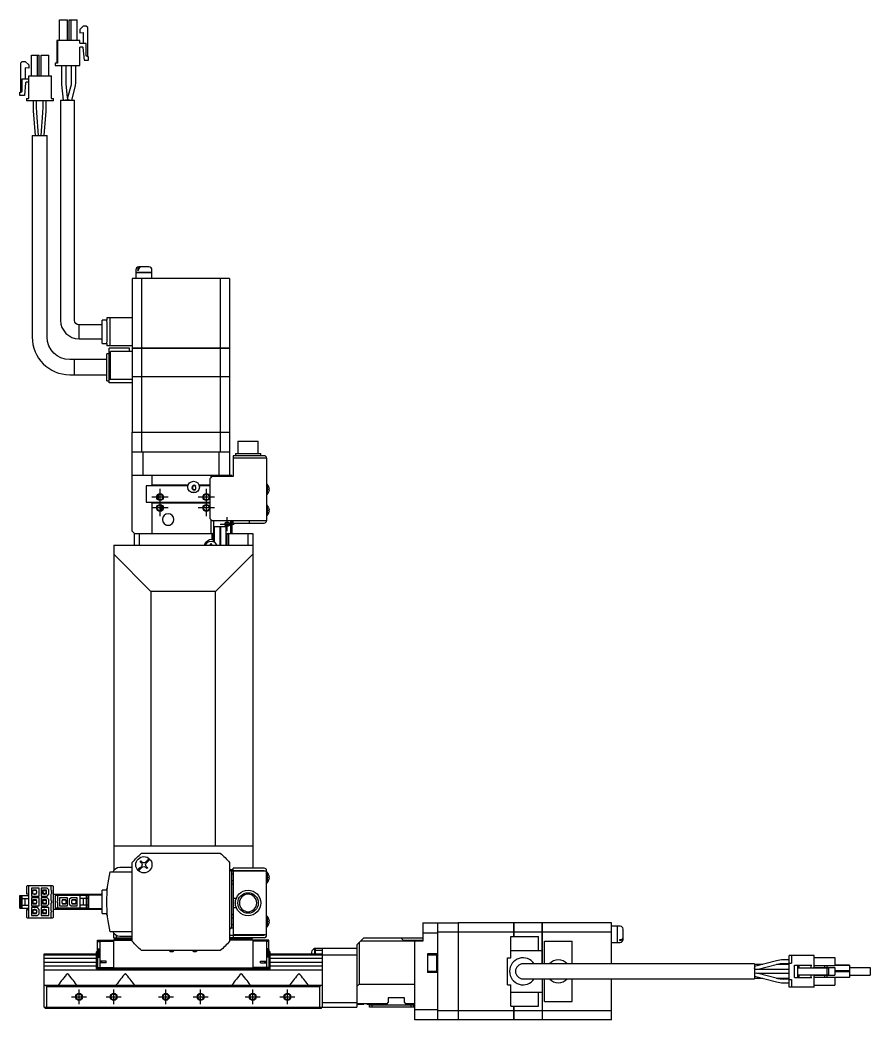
# Model space of a CAD drawing. Extents: x 0 to 1495, y -8 to 1173.
# Drawn here: x 1128.3 to 1495.4, y 377.3 to 808.9 of the extents above; entities that cross this region are included whole.
import ezdxf

# ---------------------------------------------------------------- set-up
doc = ezdxf.new("R2010")
doc.units = 0
doc.header["$LTSCALE"] = 0.5
doc.linetypes.add('CENTER', pattern=[50.8, 31.75, -6.35, 6.35, -6.35])
for name, color, linetype in [('MSM_CENTER', 1, 'CENTER'), ('MSM_CONTINUOUS', 7, 'CONTINUOUS'), ('MSM_NARROW', 5, 'CONTINUOUS')]:
    doc.layers.add(name, color=color, linetype=linetype)

msp = doc.modelspace()

# ---------------------------------------------------------------- linework, layer by layer
at = {"layer": 'MSM_CENTER'}
for p, q in [((1188.76, 594.76), (1188.76, 606.46)), ((1208.76, 594.76), (1208.76, 606.46)), ((1192.26, 602.96), (1185.26, 602.96)), ((1212.26, 602.96), (1205.26, 602.96)), ((1192.26, 598.26), (1185.26, 598.26)), ((1212.26, 598.26), (1205.26, 598.26)), ((1217.76, 588.26), (1217.76, 594.26)), ((1214.76, 591.26), (1220.76, 591.26)), ((1153.76, 384.03), (1153.76, 390.48)), ((1168.76, 384.03), (1168.76, 390.48)), ((1191.26, 384.03), (1191.26, 390.48)), ((1206.26, 384.03), (1206.26, 390.48)), ((1228.76, 384.03), (1228.76, 390.48)), ((1243.76, 384.03), (1243.76, 390.48)), ((1150.53, 387.26), (1156.99, 387.26)), ((1165.53, 387.26), (1171.99, 387.26)), ((1188.03, 387.26), (1194.49, 387.26)), ((1203.03, 387.26), (1209.49, 387.26)), ((1225.53, 387.26), (1231.99, 387.26)), ((1240.53, 387.26), (1246.99, 387.26))]:
    msp.add_line(p, q, dxfattribs=at)
at = {"layer": 'MSM_CONTINUOUS'}
for p, q in [((1145.36, 799.96), (1145.36, 808.86)), ((1145.36, 799.96), (1145.36, 808.86)), ((1145.36, 808.86), (1148.76, 808.86)), ((1148.76, 799.96), (1148.76, 808.86)), ((1149.56, 799.96), (1149.56, 808.86)), ((1149.56, 808.86), (1152.96, 808.86)), ((1149.56, 799.96), (1149.56, 808.86)), ((1150.31, 799.96), (1150.31, 808.86)), ((1152.96, 799.96), (1152.96, 808.86)), ((1155.56, 806.26), (1154.06, 804.76)), ((1155.56, 806.26), (1154.06, 804.76)), ((1154.06, 804.76), (1154.06, 803.26)), ((1154.06, 804.76), (1154.06, 803.26)), ((1154.06, 803.26), (1155.56, 803.39)), ((1156.86, 806.26), (1155.56, 806.26)), ((1155.56, 803.39), (1155.56, 798.71)), ((1155.56, 803.39), (1155.56, 798.71)), ((1157.56, 805.56), (1156.86, 806.26)), ((1157.56, 792.96), (1157.56, 805.56)), ((1144.46, 799.96), (1144.21, 799.96)), ((1144.21, 799.96), (1144.21, 790.26)), ((1144.46, 799.96), (1144.46, 790.26)), ((1154.06, 799.96), (1144.46, 799.96)), ((1144.46, 799.96), (1144.46, 790.26)), ((1154.06, 799.01), (1154.06, 799.96)), ((1156.86, 798.71), (1154.36, 798.71)), ((1156.86, 793.46), (1156.86, 798.71)), ((1154.06, 789.26), (1154.06, 796.91)), ((1154.36, 797.21), (1155.26, 797.21)), ((1155.46, 797.02), (1155.94, 791.46)), ((1155.46, 797.02), (1155.56, 795.87)), ((1155.46, 797.02), (1155.94, 791.46)), ((1155.46, 797.02), (1155.56, 795.87)), ((1155.56, 795.87), (1155.56, 795.87)), ((1128.56, 790.31), (1129.26, 791.01)), ((1128.56, 777.71), (1128.56, 790.31)), ((1129.26, 791.01), (1130.56, 791.01)), ((1130.56, 791.01), (1132.06, 789.51)), ((1133.16, 784.71), (1133.16, 793.61)), ((1133.16, 793.61), (1136.56, 793.61)), ((1135.81, 784.71), (1135.81, 793.61)), ((1136.56, 784.71), (1136.56, 793.61)), ((1137.36, 784.71), (1137.36, 793.61)), ((1137.36, 793.61), (1140.76, 793.61)), ((1140.76, 784.71), (1140.76, 793.61)), ((1143.46, 790.26), (1143.46, 789.26)), ((1144.46, 790.26), (1143.46, 790.26)), ((1143.46, 790.26), (1143.46, 789.26)), ((1155.94, 791.46), (1157.86, 791.46)), ((1157.56, 792.96), (1156.86, 793.46)), ((1157.86, 792.96), (1157.56, 792.96)), ((1157.86, 791.46), (1157.86, 792.96)), ((1130.56, 788.14), (1130.56, 783.46)), ((1132.06, 788.01), (1130.56, 788.14)), ((1132.06, 789.51), (1132.06, 788.01)), ((1143.46, 789.26), (1154.06, 789.26)), ((1146.23, 789.26), (1146.23, 781.35)), ((1148.23, 781.35), (1148.23, 789.26)), ((1150.43, 789.26), (1150.43, 781.9)), ((1152.43, 781.9), (1152.43, 789.26)), ((1129.26, 778.21), (1129.26, 783.46)), ((1129.26, 783.46), (1131.76, 783.46)), ((1130.66, 781.77), (1130.17, 776.21)), ((1131.76, 781.96), (1130.86, 781.96)), ((1132.06, 784.71), (1141.91, 784.71)), ((1132.06, 775.01), (1132.06, 784.71)), ((1141.66, 784.71), (1141.66, 775.01)), ((1141.91, 775.01), (1141.91, 784.71)), ((1146.23, 781.35), (1146.25, 781.06)), ((1148.24, 781.26), (1148.23, 781.35)), ((1148.82, 775.2), (1148.24, 781.26)), ((1150.43, 781.9), (1150.3, 780.89)), ((1152.24, 780.38), (1152.43, 781.9)), ((1128.26, 776.21), (1128.26, 777.71)), ((1128.26, 777.71), (1128.56, 777.71)), ((1128.56, 777.71), (1129.26, 778.21)), ((1146.25, 781.06), (1146.9, 774.26)), ((1150.3, 780.89), (1148.82, 775.2)), ((1150.64, 774.26), (1152.24, 780.38)), ((1130.17, 776.21), (1128.26, 776.21)), ((1131.06, 775.01), (1131.06, 774.01)), ((1131.06, 775.01), (1132.06, 775.01)), ((1142.66, 774.01), (1131.06, 774.01)), ((1133.93, 774.01), (1133.93, 770.38)), ((1135.43, 771.37), (1135.43, 774.01)), ((1138.13, 774.01), (1138.13, 771.38)), ((1139.63, 770.4), (1139.63, 774.01)), ((1141.66, 775.01), (1142.66, 775.01)), ((1142.66, 774.01), (1142.66, 775.01)), ((1145.76, 774.26), (1151.76, 774.26)), ((1145.76, 774.26), (1145.76, 679.26)), ((1148.9, 774.35), (1147.91, 774.26)), ((1148.82, 775.2), (1148.76, 774.48)), ((1148.9, 774.44), (1148.76, 774.48)), ((1149.61, 774.26), (1148.76, 774.48)), ((1148.76, 774.48), (1148.9, 774.44)), ((1148.9, 774.44), (1149.61, 774.26)), ((1148.9, 774.35), (1148.9, 774.44)), ((1151.76, 679.26), (1151.76, 774.26)), ((1133.96, 769.58), (1134.76, 759.01)), ((1135.53, 768.74), (1135.43, 771.37)), ((1136.26, 759.06), (1135.53, 768.74)), ((1138.03, 768.74), (1137.26, 759.06)), ((1138.13, 771.38), (1138.03, 768.74)), ((1138.76, 759.01), (1139.6, 769.55)), ((1133.51, 759.01), (1140.01, 759.01)), ((1133.51, 759.01), (1133.51, 672.01)), ((1136.26, 759.06), (1136.23, 759.01)), ((1140.01, 672.01), (1140.01, 759.01)), ((1178.26, 700.96), (1178.26, 699.81)), ((1185.26, 699.81), (1178.26, 699.81)), ((1178.26, 699.76), (1178.26, 697.26)), ((1185.26, 699.76), (1178.26, 699.76)), ((1178.31, 699.81), (1178.31, 699.76)), ((1179.11, 700.76), (1179.11, 700.96)), ((1179.47, 700.76), (1179.11, 700.76)), ((1179.47, 700.76), (1179.47, 700.96)), ((1183.96, 702.26), (1179.56, 702.26)), ((1185.21, 699.76), (1185.21, 699.81)), ((1185.26, 699.81), (1185.26, 700.96)), ((1185.26, 697.26), (1185.26, 699.76)), ((1218.76, 697.26), (1176.76, 697.26)), ((1176.76, 697.26), (1176.76, 667.31)), ((1180.79, 697.26), (1180.79, 667.31)), ((1214.73, 697.26), (1214.73, 667.31)), ((1218.76, 697.26), (1218.76, 667.31)), ((1163.76, 669.26), (1163.76, 679.26)), ((1165.76, 679.26), (1163.76, 679.26)), ((1176.76, 680.26), (1165.76, 680.26)), ((1165.76, 680.26), (1165.76, 679.26)), ((1167.19, 668.26), (1167.19, 680.26)), ((1153.76, 671.26), (1153.76, 677.26)), ((1163.76, 677.26), (1153.76, 677.26)), ((1153.76, 671.26), (1163.76, 671.26)), ((1163.76, 669.26), (1165.76, 669.26)), ((1165.76, 669.26), (1165.76, 668.26)), ((1176.76, 668.26), (1165.76, 668.26)), ((1165.76, 653.19), (1165.76, 664.83)), ((1166.76, 664.83), (1165.76, 664.83)), ((1175.56, 667.26), (1166.76, 667.26)), ((1166.76, 652.26), (1166.76, 667.26)), ((1167.36, 653.76), (1167.36, 665.76)), ((1176.76, 665.76), (1167.36, 665.76)), ((1175.56, 665.76), (1175.56, 667.26)), ((1176.76, 667.31), (1218.76, 667.31)), ((1176.76, 667.26), (1218.76, 667.26)), ((1176.76, 667.26), (1176.76, 631.01)), ((1176.81, 667.31), (1176.81, 667.26)), ((1180.79, 667.26), (1180.79, 655.01)), ((1181.05, 667.31), (1181.05, 667.26)), ((1214.47, 667.31), (1214.47, 667.26)), ((1214.73, 667.26), (1214.73, 655.01)), ((1218.71, 667.31), (1218.71, 667.26)), ((1218.76, 667.26), (1218.76, 655.01)), ((1165.76, 662.26), (1149.76, 662.26)), ((1151.76, 655.76), (1151.76, 662.26)), ((1149.76, 655.76), (1165.76, 655.76)), ((1165.76, 653.19), (1166.76, 653.19)), ((1176.76, 653.76), (1166.76, 653.76)), ((1176.76, 652.26), (1166.76, 652.26)), ((1176.76, 655.01), (1218.76, 655.01)), ((1176.76, 654.96), (1218.76, 654.96)), ((1176.81, 655.01), (1176.81, 654.96)), ((1180.79, 654.96), (1180.79, 631.01)), ((1181.05, 655.01), (1181.05, 654.96)), ((1214.47, 655.01), (1214.47, 654.96)), ((1214.73, 654.96), (1214.73, 631.01)), ((1218.71, 655.01), (1218.71, 654.96)), ((1218.76, 654.96), (1218.76, 631.01)), ((1176.76, 631.01), (1218.76, 631.01)), ((1176.76, 630.96), (1218.76, 630.96)), ((1176.76, 588.26), (1176.76, 630.96)), ((1176.81, 631.01), (1176.81, 630.96)), ((1180.79, 630.96), (1180.79, 622.26)), ((1181.05, 631.01), (1181.05, 630.96)), ((1214.47, 631.01), (1214.47, 630.96)), ((1214.73, 630.96), (1214.73, 622.26)), ((1218.71, 631.01), (1218.71, 630.96)), ((1218.76, 630.96), (1218.76, 612.26)), ((1222.33, 627.06), (1231.18, 627.06)), ((1222.33, 627.06), (1222.33, 621.76)), ((1231.18, 621.76), (1231.18, 627.06)), ((1218.76, 622.26), (1176.76, 622.26)), ((1181.26, 622.26), (1181.26, 612.26)), ((1214.26, 612.26), (1214.26, 622.26)), ((1221.26, 621.76), (1232.26, 621.76)), ((1221.26, 621.76), (1221.26, 620.76)), ((1232.26, 620.76), (1232.26, 621.76)), ((1220.26, 620.76), (1220.26, 611.76)), ((1233.76, 620.76), (1220.26, 620.76)), ((1234.76, 619.76), (1220.26, 619.76)), ((1234.76, 619.76), (1234.76, 592.76)), ((1219.76, 612.26), (1176.76, 612.26)), ((1185.26, 612.26), (1185.26, 608.26)), ((1211.26, 611.76), (1210.26, 610.76)), ((1210.26, 610.76), (1210.26, 593.76)), ((1210.76, 611.26), (1210.76, 612.26)), ((1220.26, 611.76), (1211.26, 611.76)), ((1211.76, 612.26), (1211.76, 611.76)), ((1219.26, 611.76), (1219.26, 612.26)), ((1219.76, 612.26), (1219.76, 611.76)), ((1182.76, 607.76), (1182.76, 600.76)), ((1200.81, 607.76), (1182.76, 607.76)), ((1184.76, 607.76), (1185.26, 608.26)), ((1185.26, 608.26), (1200.97, 608.26)), ((1202.17, 605.01), (1204.35, 605.01)), ((1205.55, 608.26), (1210.26, 608.26)), ((1210.26, 607.76), (1205.71, 607.76)), ((1234.94, 608.51), (1234.76, 608.51)), ((1234.94, 608.51), (1234.94, 604.01)), ((1235.79, 607.23), (1235.79, 607.23)), ((1235.79, 606.44), (1235.95, 606.44)), ((1235.79, 606.08), (1235.79, 606.44)), ((1235.95, 606.08), (1235.79, 606.08)), ((1235.79, 605.28), (1235.79, 605.28)), ((1182.76, 600.76), (1210.26, 600.76)), ((1185.26, 600.26), (1184.76, 600.76)), ((1210.26, 600.26), (1185.26, 600.26)), ((1185.26, 600.26), (1185.26, 587.26)), ((1189.76, 603.67), (1189.76, 602.26)), ((1189.77, 602.26), (1189.76, 602.26)), ((1234.76, 604.01), (1234.94, 604.01)), ((1189.76, 598.36), (1189.98, 598.36)), ((1189.76, 598.36), (1189.76, 597.54)), ((1234.94, 599.51), (1234.76, 599.51)), ((1234.94, 599.51), (1234.94, 595.01)), ((1235.79, 598.23), (1235.79, 598.23)), ((1235.79, 597.44), (1235.95, 597.44)), ((1235.79, 597.08), (1235.79, 597.44)), ((1235.95, 597.08), (1235.79, 597.08)), ((1235.79, 596.28), (1235.79, 596.28)), ((1210.26, 593.76), (1211.26, 592.76)), ((1210.76, 587.26), (1210.76, 593.26)), ((1234.76, 592.76), (1211.26, 592.76)), ((1211.76, 592.76), (1211.76, 587.26)), ((1219.26, 587.26), (1219.26, 592.76)), ((1219.76, 592.76), (1219.76, 587.26)), ((1220.26, 591.76), (1220.26, 592.76)), ((1220.26, 591.76), (1233.76, 591.76)), ((1227.26, 592.76), (1227.26, 591.76)), ((1234.76, 595.01), (1234.94, 595.01)), ((1176.76, 588.26), (1177.76, 587.26)), ((1177.76, 582.26), (1177.76, 587.26)), ((1177.76, 587.26), (1212.16, 587.26)), ((1179.76, 587.26), (1179.76, 582.26)), ((1191.56, 590.86), (1192.96, 590.86)), ((1211.26, 584.76), (1211.26, 587.26)), ((1211.76, 586.76), (1211.26, 587.26)), ((1212.16, 590.26), (1214.66, 590.26)), ((1212.16, 590.26), (1212.16, 583.45)), ((1214.66, 582.26), (1214.66, 590.26)), ((1214.86, 587.26), (1214.66, 587.26)), ((1214.86, 590.26), (1217.36, 590.26)), ((1214.86, 590.26), (1214.86, 582.26)), ((1217.36, 582.26), (1217.36, 590.26)), ((1217.36, 587.26), (1228.76, 587.26)), ((1218.26, 587.26), (1217.76, 586.76)), ((1218.26, 587.26), (1218.26, 582.26)), ((1226.76, 582.26), (1226.76, 587.26)), ((1228.76, 587.26), (1228.76, 442.76)), ((1211.76, 584.21), (1211.26, 584.76)), ((1211.76, 583.65), (1211.76, 586.76)), ((1217.76, 582.26), (1217.76, 586.76)), ((1168.76, 582.26), (1228.76, 582.26)), ((1168.76, 582.26), (1168.76, 442.26)), ((1210.39, 582.66), (1210.39, 582.26)), ((1211.13, 582.26), (1211.13, 582.66)), ((1184.76, 562.26), (1168.76, 578.26)), ((1228.76, 578.26), (1212.76, 562.26)), ((1212.76, 562.26), (1184.76, 562.26)), ((1184.76, 562.26), (1184.76, 452.26)), ((1212.76, 452.26), (1212.76, 562.26)), ((1228.76, 452.26), (1168.76, 452.26)), ((1180.79, 449.26), (1214.73, 449.26)), ((1176.76, 411.28), (1176.76, 445.23)), ((1180.1, 445.56), (1180.45, 445.92)), ((1180.7, 444.96), (1180.1, 445.56)), ((1180.45, 445.92), (1181.05, 445.32)), ((1182.47, 445.32), (1184.05, 446.9)), ((1184.4, 446.55), (1182.82, 444.96)), ((1218.76, 445.23), (1218.76, 411.28)), ((1167.19, 441.26), (1176.76, 441.26)), ((1168.76, 442.26), (1169.1, 442.26)), ((1171.34, 443.26), (1176.76, 443.26)), ((1179.11, 441.96), (1180.04, 442.89)), ((1181.05, 443.19), (1179.47, 441.61)), ((1180.04, 442.89), (1180.7, 443.55)), ((1183.07, 442.59), (1182.47, 443.19)), ((1182.82, 443.55), (1183.42, 442.95)), ((1183.42, 442.95), (1183.07, 442.59)), ((1218.76, 442.26), (1220.26, 442.26)), ((1219.76, 441.26), (1218.76, 442.26)), ((1218.76, 441.76), (1233.76, 441.76)), ((1219.36, 441.66), (1228.01, 441.66)), ((1219.76, 416.87), (1219.76, 441.64)), ((1233.76, 441.64), (1219.76, 441.64)), ((1220.26, 441.76), (1220.26, 442.76)), ((1233.76, 442.76), (1220.26, 442.76)), ((1220.26, 441.56), (1220.26, 413.96)), ((1234.76, 441.56), (1220.26, 441.56)), ((1228.01, 441.66), (1228.02, 441.64)), ((1228.06, 441.76), (1228.17, 441.64)), ((1228.76, 441.64), (1228.76, 441.76)), ((1233.76, 441.56), (1233.76, 441.76)), ((1234.76, 413.76), (1234.76, 441.76)), ((1234.94, 441.01), (1234.76, 441.01)), ((1234.94, 441.01), (1234.94, 436.51)), ((1220.26, 440.2), (1219.76, 440.2)), ((1220.26, 437.31), (1219.76, 437.31)), ((1234.76, 436.51), (1234.94, 436.51)), ((1235.79, 439.73), (1235.79, 439.73)), ((1235.79, 438.58), (1235.79, 438.94)), ((1235.79, 438.94), (1235.95, 438.94)), ((1235.95, 438.58), (1235.79, 438.58)), ((1235.79, 437.78), (1235.79, 437.78)), ((1131.06, 434.86), (1131.06, 431.76)), ((1131.06, 431.76), (1132.06, 431.76)), ((1142.36, 435.16), (1131.36, 435.16)), ((1132.06, 421.36), (1132.06, 435.16)), ((1133.16, 434.16), (1133.16, 430.76)), ((1136.56, 434.16), (1133.16, 434.16)), ((1134.31, 433.26), (1133.81, 433.26)), ((1133.81, 431.66), (1133.81, 433.26)), ((1135.18, 433.21), (1133.81, 433.21)), ((1133.81, 431.71), (1135.18, 431.71)), ((1133.81, 431.66), (1134.31, 431.66)), ((1134.81, 433.36), (1134.31, 433.36)), ((1134.31, 433.21), (1134.31, 433.36)), ((1134.31, 431.71), (1134.31, 431.56)), ((1134.81, 433.21), (1134.81, 433.36)), ((1135.46, 433.26), (1134.81, 433.26)), ((1134.81, 431.56), (1134.81, 431.71)), ((1134.81, 431.66), (1135.46, 431.66)), ((1135.46, 432.93), (1135.18, 433.21)), ((1135.18, 431.71), (1135.56, 432.08)), ((1135.46, 432.93), (1135.46, 433.26)), ((1135.56, 432.83), (1135.46, 432.93)), ((1135.46, 431.66), (1135.46, 431.98)), ((1135.56, 432.08), (1135.56, 432.83)), ((1136.56, 430.76), (1136.56, 434.16)), ((1137.36, 434.16), (1137.36, 430.76)), ((1140.01, 434.16), (1137.36, 434.16)), ((1138.01, 431.66), (1138.01, 433.26)), ((1138.51, 433.26), (1138.01, 433.26)), ((1139.38, 433.21), (1138.01, 433.21)), ((1138.16, 432.67), (1138.01, 432.14)), ((1138.01, 431.71), (1139.38, 431.71)), ((1138.01, 431.66), (1138.51, 431.66)), ((1139.01, 433.36), (1138.51, 433.36)), ((1138.51, 433.21), (1138.51, 433.36)), ((1138.51, 431.71), (1138.51, 431.56)), ((1139.01, 433.21), (1139.01, 433.36)), ((1139.66, 433.26), (1139.01, 433.26)), ((1139.01, 431.56), (1139.01, 431.71)), ((1139.01, 431.66), (1139.66, 431.66)), ((1139.76, 432.83), (1139.38, 433.21)), ((1139.38, 431.71), (1139.76, 432.08)), ((1139.47, 431.79), (1139.6, 432.24)), ((1139.66, 432.93), (1139.66, 433.26)), ((1139.66, 431.66), (1139.66, 431.98)), ((1139.76, 432.08), (1139.76, 432.83)), ((1140.76, 433.41), (1140.01, 434.16)), ((1140.76, 431.51), (1140.76, 433.41)), ((1141.66, 433.26), (1141.66, 435.16)), ((1141.66, 432.71), (1141.66, 432.76)), ((1141.66, 432.16), (1141.66, 432.21)), ((1141.66, 428.78), (1141.66, 431.66)), ((1142.66, 421.66), (1142.66, 434.86)), ((1163.76, 423.26), (1163.76, 433.26)), ((1165.97, 433.26), (1163.76, 433.26)), ((1165.76, 433.26), (1165.76, 434.08)), ((1166.05, 434.08), (1165.76, 434.08)), ((1220.26, 435.87), (1219.76, 435.87)), ((1128.26, 425.55), (1128.26, 430.95)), ((1128.26, 430.95), (1132.06, 430.95)), ((1128.56, 425.55), (1128.56, 430.95)), ((1128.56, 429.76), (1132.06, 429.76)), ((1129.26, 425.55), (1129.26, 430.95)), ((1130.56, 426.76), (1130.56, 429.76)), ((1133.16, 430.76), (1136.56, 430.76)), ((1133.16, 429.96), (1133.16, 426.56)), ((1136.56, 429.96), (1133.16, 429.96)), ((1134.31, 429.06), (1133.81, 429.06)), ((1133.81, 427.46), (1133.81, 429.06)), ((1135.18, 429.01), (1133.81, 429.01)), ((1133.81, 427.51), (1135.18, 427.51)), ((1133.81, 427.46), (1134.31, 427.46)), ((1134.31, 431.56), (1134.81, 431.56)), ((1134.31, 429.01), (1134.31, 429.16)), ((1134.81, 429.16), (1134.31, 429.16)), ((1134.31, 427.51), (1134.31, 427.36)), ((1134.31, 427.36), (1134.81, 427.36)), ((1134.81, 429.01), (1134.81, 429.16)), ((1135.46, 429.06), (1134.81, 429.06)), ((1134.81, 427.36), (1134.81, 427.51)), ((1134.81, 427.46), (1135.46, 427.46)), ((1135.56, 428.63), (1135.18, 429.01)), ((1135.18, 427.51), (1135.46, 427.78)), ((1135.46, 428.73), (1135.46, 429.06)), ((1135.46, 427.78), (1135.56, 427.88)), ((1135.46, 427.46), (1135.46, 427.78)), ((1135.56, 427.88), (1135.56, 428.63)), ((1136.56, 426.56), (1136.56, 429.96)), ((1137.36, 430.76), (1140.01, 430.76)), ((1137.36, 429.96), (1137.36, 426.56)), ((1140.01, 429.96), (1137.36, 429.96)), ((1138.51, 429.06), (1138.01, 429.06)), ((1138.01, 427.46), (1138.01, 429.06)), ((1139.38, 429.01), (1138.01, 429.01)), ((1138.01, 429), (1138.09, 429.01)), ((1138.01, 427.51), (1139.38, 427.51)), ((1138.01, 427.51), (1138.09, 427.51)), ((1138.01, 427.46), (1138.51, 427.46)), ((1138.51, 431.56), (1139.01, 431.56)), ((1139.01, 429.16), (1138.51, 429.16)), ((1138.51, 429.01), (1138.51, 429.16)), ((1138.51, 427.51), (1138.51, 427.36)), ((1138.51, 427.36), (1139.01, 427.36)), ((1139.01, 429.01), (1139.01, 429.16)), ((1139.66, 429.06), (1139.01, 429.06)), ((1139.01, 427.36), (1139.01, 427.51)), ((1139.01, 427.46), (1139.66, 427.46)), ((1139.76, 428.63), (1139.38, 429.01)), ((1139.38, 427.51), (1139.76, 427.88)), ((1139.66, 428.73), (1139.66, 429.06)), ((1139.66, 427.46), (1139.66, 427.78)), ((1139.76, 427.88), (1139.76, 428.63)), ((1140.01, 430.76), (1140.76, 431.51)), ((1140.76, 429.21), (1140.01, 429.96)), ((1140.01, 426.56), (1140.76, 427.31)), ((1140.76, 427.31), (1140.76, 429.21)), ((1141.66, 428.23), (1141.66, 428.28)), ((1141.66, 424.31), (1141.66, 427.73)), ((1142.66, 431.51), (1163.76, 431.51)), ((1157.86, 430.95), (1143.46, 430.95)), ((1143.46, 430.95), (1143.46, 425.55)), ((1144.46, 430.95), (1144.46, 428.5)), ((1144.46, 428), (1144.46, 425.55)), ((1145.36, 429.96), (1145.36, 426.56)), ((1148.76, 429.96), (1145.36, 429.96)), ((1146.73, 429.01), (1146.36, 428.63)), ((1146.36, 428.63), (1146.36, 427.88)), ((1146.36, 427.88), (1146.73, 427.51)), ((1147.11, 429.06), (1146.46, 429.06)), ((1146.46, 429.06), (1146.46, 428.73)), ((1146.46, 427.78), (1146.46, 427.46)), ((1146.46, 427.46), (1147.11, 427.46)), ((1148.11, 429.01), (1146.73, 429.01)), ((1146.73, 427.51), (1148.11, 427.51)), ((1147.61, 429.16), (1147.11, 429.16)), ((1147.11, 429.16), (1147.11, 429.01)), ((1147.11, 427.51), (1147.11, 427.36)), ((1147.11, 427.36), (1147.61, 427.36)), ((1147.61, 429.16), (1147.61, 429.01)), ((1148.11, 429.06), (1147.61, 429.06)), ((1147.61, 427.36), (1147.61, 427.51)), ((1147.61, 427.46), (1148.11, 427.46)), ((1148.11, 429.06), (1148.11, 427.46)), ((1148.76, 431.26), (1163.76, 431.26)), ((1148.76, 426.56), (1148.76, 429.96)), ((1150.31, 429.96), (1149.56, 429.21)), ((1149.56, 429.21), (1149.56, 427.31)), ((1149.56, 427.31), (1150.31, 426.56)), ((1152.96, 429.96), (1150.31, 429.96)), ((1150.93, 429.01), (1150.56, 428.63)), ((1150.56, 428.63), (1150.56, 427.88)), ((1150.56, 427.88), (1150.93, 427.51)), ((1151.31, 429.06), (1150.66, 429.06)), ((1150.66, 429.06), (1150.66, 428.73)), ((1150.66, 427.78), (1150.66, 427.46)), ((1150.66, 427.46), (1151.31, 427.46)), ((1152.31, 429.01), (1150.93, 429.01)), ((1150.93, 427.51), (1152.31, 427.51)), ((1151.81, 429.16), (1151.31, 429.16)), ((1151.31, 429.16), (1151.31, 429.01)), ((1151.31, 427.51), (1151.31, 427.36)), ((1151.31, 427.36), (1151.81, 427.36)), ((1151.76, 431.26), (1151.76, 431.51)), ((1151.81, 429.16), (1151.81, 429.01)), ((1152.31, 429.06), (1151.81, 429.06)), ((1151.81, 427.36), (1151.81, 427.51)), ((1151.81, 427.46), (1152.31, 427.46)), ((1152.31, 429.06), (1152.31, 427.46)), ((1152.96, 426.56), (1152.96, 429.96)), ((1153.76, 430.95), (1153.76, 431.26)), ((1154.06, 430.95), (1154.06, 425.55)), ((1157.56, 429.76), (1154.06, 429.76)), ((1155.56, 429.76), (1155.56, 426.76)), ((1156.86, 430.95), (1156.86, 425.55)), ((1157.56, 430.95), (1157.56, 425.55)), ((1157.86, 430.95), (1157.86, 425.55)), ((1221.63, 429.76), (1220.26, 429.76)), ((1221.28, 428.27), (1220.98, 427.75)), ((1220.98, 427.75), (1221.28, 427.24)), ((1128.26, 425.55), (1132.06, 425.55)), ((1128.56, 426.76), (1132.06, 426.76)), ((1131.06, 424.76), (1131.06, 421.66)), ((1132.06, 424.76), (1131.06, 424.76)), ((1133.16, 426.56), (1136.56, 426.56)), ((1133.16, 425.76), (1133.16, 422.36)), ((1135.81, 425.76), (1133.16, 425.76)), ((1134.31, 424.86), (1133.81, 424.86)), ((1133.81, 423.26), (1133.81, 424.86)), ((1135.18, 424.81), (1133.81, 424.81)), ((1133.81, 423.31), (1135.18, 423.31)), ((1133.81, 423.26), (1134.31, 423.26)), ((1133.96, 424.26), (1134.11, 424.81)), ((1134.81, 424.96), (1134.31, 424.96)), ((1134.31, 424.81), (1134.31, 424.96)), ((1134.31, 423.31), (1134.31, 423.16)), ((1134.31, 423.16), (1134.81, 423.16)), ((1134.81, 424.81), (1134.81, 424.96)), ((1135.46, 424.86), (1134.81, 424.86)), ((1134.81, 423.16), (1134.81, 423.31)), ((1134.81, 423.26), (1135.46, 423.26)), ((1135.56, 424.43), (1135.18, 424.81)), ((1135.18, 423.31), (1135.56, 423.68)), ((1135.56, 424.4), (1135.41, 423.85)), ((1135.46, 424.53), (1135.46, 424.86)), ((1135.46, 423.26), (1135.46, 423.58)), ((1135.56, 423.68), (1135.56, 424.43)), ((1136.56, 425.01), (1135.81, 425.76)), ((1135.81, 422.36), (1136.56, 423.11)), ((1136.56, 423.11), (1136.56, 425.01)), ((1137.36, 426.56), (1140.01, 426.56)), ((1140.76, 425.76), (1137.36, 425.76)), ((1137.36, 425.76), (1137.36, 422.36)), ((1138.01, 423.26), (1138.01, 424.86)), ((1138.51, 424.86), (1138.01, 424.86)), ((1139.38, 424.81), (1138.01, 424.81)), ((1138.16, 423.84), (1138.01, 424.37)), ((1138.01, 423.31), (1139.38, 423.31)), ((1138.01, 423.26), (1138.51, 423.26)), ((1139.01, 424.96), (1138.51, 424.96)), ((1138.51, 424.81), (1138.51, 424.96)), ((1138.51, 423.31), (1138.51, 423.16)), ((1138.51, 423.16), (1139.01, 423.16)), ((1139.01, 424.81), (1139.01, 424.96)), ((1139.66, 424.86), (1139.01, 424.86)), ((1139.01, 423.16), (1139.01, 423.31)), ((1139.01, 423.26), (1139.66, 423.26)), ((1139.76, 424.43), (1139.38, 424.81)), ((1139.38, 423.31), (1139.76, 423.68)), ((1139.47, 424.72), (1139.6, 424.27)), ((1139.66, 424.53), (1139.66, 424.86)), ((1139.66, 423.26), (1139.66, 423.58)), ((1139.76, 423.68), (1139.76, 424.43)), ((1140.76, 422.36), (1140.76, 425.76)), ((1141.66, 421.36), (1141.66, 423.81)), ((1163.76, 425.01), (1142.66, 425.01)), ((1157.86, 425.55), (1143.46, 425.55)), ((1145.36, 426.56), (1148.76, 426.56)), ((1163.76, 425.26), (1148.76, 425.26)), ((1150.31, 426.56), (1152.96, 426.56)), ((1151.76, 425.01), (1151.76, 425.26)), ((1153.76, 425.26), (1153.76, 425.55)), ((1157.56, 426.76), (1154.06, 426.76)), ((1163.76, 423.26), (1165.97, 423.26)), ((1165.76, 422.44), (1165.76, 423.26)), ((1220.26, 425.76), (1221.63, 425.76)), ((1131.36, 421.36), (1142.36, 421.36)), ((1133.16, 422.36), (1135.81, 422.36)), ((1137.36, 422.36), (1140.76, 422.36)), ((1165.76, 422.44), (1166.05, 422.44)), ((1220.26, 422.64), (1219.76, 422.64)), ((1220.26, 421.2), (1219.76, 421.2)), ((1234.94, 422.01), (1234.76, 422.01)), ((1234.94, 422.01), (1234.94, 417.51)), ((1235.79, 420.73), (1235.79, 420.73)), ((1235.79, 419.58), (1235.79, 419.94)), ((1235.79, 419.94), (1235.95, 419.94)), ((1235.95, 419.58), (1235.79, 419.58)), ((1235.79, 418.78), (1235.79, 418.78)), ((1302.26, 419.26), (1317.46, 419.26)), ((1302.26, 419.26), (1302.26, 411.26)), ((1308.76, 377.26), (1308.76, 419.26)), ((1317.46, 419.26), (1317.46, 377.26)), ((1317.51, 419.21), (1317.46, 419.21)), ((1341.46, 419.26), (1317.51, 419.26)), ((1317.51, 419.26), (1317.51, 377.26)), ((1341.46, 419.26), (1341.46, 413.26)), ((1341.51, 419.21), (1341.46, 419.21)), ((1353.76, 419.26), (1341.51, 419.26)), ((1341.51, 419.26), (1341.51, 413.26)), ((1353.76, 401.51), (1353.76, 419.26)), ((1353.81, 419.21), (1353.76, 419.21)), ((1383.76, 419.26), (1353.81, 419.26)), ((1353.81, 419.26), (1353.81, 401.51)), ((1383.76, 401.51), (1383.76, 419.26)), ((1176.76, 415.26), (1167.19, 415.26)), ((1168.76, 412.76), (1168.76, 414.73)), ((1218.76, 416.76), (1219.26, 416.76)), ((1219.26, 416.76), (1219.76, 417.26)), ((1220.26, 418.31), (1219.76, 418.31)), ((1220.26, 416.87), (1219.76, 416.87)), ((1234.76, 417.51), (1234.94, 417.51)), ((1308.76, 414.76), (1302.26, 414.76)), ((1317.46, 415.23), (1308.76, 415.23)), ((1317.51, 414.97), (1317.46, 414.97)), ((1341.46, 415.23), (1317.51, 415.23)), ((1341.51, 414.97), (1341.46, 414.97)), ((1353.76, 415.23), (1341.51, 415.23)), ((1353.81, 414.97), (1353.76, 414.97)), ((1383.76, 415.23), (1353.81, 415.23)), ((1386.26, 417.76), (1383.76, 417.76)), ((1386.26, 410.76), (1386.26, 417.76)), ((1386.31, 417.71), (1386.26, 417.71)), ((1386.31, 410.76), (1386.31, 417.76)), ((1387.46, 417.76), (1386.31, 417.76)), ((1388.76, 412.06), (1388.76, 416.46)), ((1161.76, 411.66), (1162.76, 411.66)), ((1161.76, 407.66), (1161.76, 411.66)), ((1161.76, 411.16), (1162.76, 411.16)), ((1162.76, 411.76), (1162.76, 399.36)), ((1162.76, 411.76), (1176.76, 411.76)), ((1162.76, 411.26), (1168.76, 411.26)), ((1168.76, 412.76), (1176.76, 412.76)), ((1168.76, 411.76), (1169.26, 412.26)), ((1168.76, 399.26), (1168.76, 411.76)), ((1169.26, 412.26), (1176.76, 412.26)), ((1169.76, 413.71), (1169.76, 412.76)), ((1169.97, 412.26), (1169.76, 412.76)), ((1176.76, 413.26), (1171.34, 413.26)), ((1233.76, 413.76), (1218.76, 413.76)), ((1233.76, 412.76), (1218.76, 412.76)), ((1218.76, 412.56), (1219.06, 412.26)), ((1218.76, 412.26), (1228.26, 412.26)), ((1234.76, 411.76), (1218.76, 411.76)), ((1234.76, 413.96), (1220.26, 413.96)), ((1220.26, 413.76), (1220.26, 412.76)), ((1227.76, 412.76), (1227.55, 412.26)), ((1227.76, 413.76), (1227.96, 413.96)), ((1228.26, 412.26), (1228.76, 411.76)), ((1228.76, 413.96), (1228.76, 413.76)), ((1228.76, 411.76), (1228.76, 399.26)), ((1234.76, 411.26), (1228.76, 411.26)), ((1233.76, 413.76), (1233.76, 413.96)), ((1234.76, 411.76), (1234.76, 399.36)), ((1235.76, 411.66), (1234.76, 411.66)), ((1235.76, 411.16), (1234.76, 411.16)), ((1235.76, 407.66), (1235.76, 411.66)), ((1273.76, 409.76), (1276.76, 412.76)), ((1274.76, 410.76), (1274.76, 392.76)), ((1302.26, 411.26), (1275.26, 411.26)), ((1276.76, 412.76), (1302.26, 412.76)), ((1292.76, 412.76), (1293.76, 411.76)), ((1293.76, 411.76), (1302.26, 411.76)), ((1298.76, 377.26), (1298.76, 411.76)), ((1340.26, 404.04), (1340.26, 413.26)), ((1340.26, 413.26), (1352.26, 413.26)), ((1352.26, 407.26), (1352.26, 413.26)), ((1354.76, 401.51), (1354.76, 411.26)), ((1354.76, 411.26), (1366.76, 411.26)), ((1366.76, 401.51), (1366.76, 411.26)), ((1383.76, 410.76), (1386.26, 410.76)), ((1386.26, 410.81), (1386.31, 410.81)), ((1386.31, 410.76), (1387.46, 410.76)), ((1387.26, 411.96), (1387.46, 411.96)), ((1387.26, 411.61), (1387.26, 411.96)), ((1387.26, 411.61), (1387.46, 411.61)), ((1138.76, 382.76), (1138.76, 405.76)), ((1138.76, 405.76), (1161.26, 405.76)), ((1161.71, 406.96), (1161.26, 406.69)), ((1161.26, 399.36), (1161.26, 406.69)), ((1161.66, 407.66), (1161.66, 406.93)), ((1162.16, 407.66), (1161.66, 407.66)), ((1161.71, 407.66), (1161.71, 404.66)), ((1161.76, 407.96), (1162.76, 407.96)), ((1162.16, 407.96), (1162.16, 404.36)), ((1214.73, 407.26), (1180.79, 407.26)), ((1235.76, 407.96), (1234.76, 407.96)), ((1235.36, 407.96), (1235.36, 404.36)), ((1235.86, 407.66), (1235.36, 407.66)), ((1235.86, 404.66), (1235.86, 407.66)), ((1235.86, 406.93), (1236.26, 406.69)), ((1236.26, 399.36), (1236.26, 406.69)), ((1236.26, 405.76), (1258.76, 405.76)), ((1254.11, 406.59), (1254.11, 405.76)), ((1255.51, 408.11), (1255.51, 405.76)), ((1255.76, 408.11), (1255.51, 408.11)), ((1255.76, 408.26), (1255.76, 405.76)), ((1255.76, 408.26), (1273.76, 408.26)), ((1258.76, 407.26), (1255.76, 407.26)), ((1258.76, 408.26), (1258.76, 382.76)), ((1273.76, 409.76), (1273.76, 382.76)), ((1308.76, 405.76), (1304.26, 405.76)), ((1304.26, 405.76), (1304.26, 397.76)), ((1340.26, 407.26), (1353.76, 407.26)), ((1161.26, 405.25), (1138.76, 405.25)), ((1161.26, 403.86), (1138.76, 403.86)), ((1138.76, 402.26), (1161.26, 402.26)), ((1161.71, 404.66), (1162.16, 404.66)), ((1161.76, 404.66), (1161.76, 399.36)), ((1161.76, 404.36), (1162.76, 404.36)), ((1165.46, 402.61), (1162.76, 402.61)), ((1162.76, 402.26), (1163.56, 402.26)), ((1165.46, 401.91), (1162.76, 401.91)), ((1163.56, 401.91), (1163.56, 402.61)), ((1165.46, 401.91), (1165.46, 402.61)), ((1232.06, 402.61), (1234.76, 402.61)), ((1232.06, 401.91), (1232.06, 402.61)), ((1232.06, 401.91), (1234.76, 401.91)), ((1233.96, 401.91), (1233.96, 402.61)), ((1233.96, 402.26), (1234.76, 402.26)), ((1235.76, 404.36), (1234.76, 404.36)), ((1235.36, 404.66), (1235.86, 404.66)), ((1235.76, 404.66), (1235.76, 399.36)), ((1258.76, 405.25), (1236.26, 405.25)), ((1258.76, 403.86), (1236.26, 403.86)), ((1236.26, 402.26), (1258.76, 402.26)), ((1273.76, 405.26), (1258.76, 405.26)), ((1308.26, 405.26), (1304.26, 405.26)), ((1308.26, 398.26), (1308.26, 405.26)), ((1338.76, 392.48), (1338.76, 404.04)), ((1338.76, 404.04), (1340.26, 404.04)), ((1445.51, 401.51), (1345.51, 401.51)), ((1454.99, 402.83), (1445.51, 400.28)), ((1445.51, 401.51), (1445.51, 395.01)), ((1460.51, 403.21), (1457.88, 403.21)), ((1457.88, 401.71), (1460.51, 401.71)), ((1460.51, 391.36), (1460.51, 405.16)), ((1471.21, 405.16), (1460.51, 405.16)), ((1460.51, 401.76), (1461.51, 401.76)), ((1461.51, 405.16), (1461.51, 401.76)), ((1471.21, 399.76), (1471.21, 405.16)), ((1471.21, 404.16), (1480.11, 404.16)), ((1480.11, 404.16), (1480.11, 400.76)), ((1138.76, 400.65), (1161.26, 400.65)), ((1258.76, 398.76), (1138.76, 398.76)), ((1168.76, 399.36), (1161.26, 399.36)), ((1161.76, 399.86), (1168.76, 399.86)), ((1168.76, 399.76), (1228.76, 399.76)), ((1228.76, 399.26), (1168.76, 399.26)), ((1235.76, 399.86), (1228.76, 399.86)), ((1236.26, 399.36), (1228.76, 399.36)), ((1236.26, 400.65), (1258.76, 400.65)), ((1304.26, 398.26), (1308.26, 398.26)), ((1308.76, 397.76), (1304.26, 397.76)), ((1449.14, 401.26), (1445.51, 401.26)), ((1445.6, 399.01), (1445.51, 399.29)), ((1460.51, 399.01), (1445.51, 399.01)), ((1445.51, 397.51), (1445.6, 397.51)), ((1445.64, 397.62), (1446.54, 397.51)), ((1446.54, 399.01), (1455.38, 401.38)), ((1446.54, 397.51), (1460.51, 397.51)), ((1455.39, 395.13), (1446.54, 397.51)), ((1460.51, 401.26), (1454.93, 401.26)), ((1462.71, 395.55), (1462.71, 400.95)), ((1462.71, 400.95), (1470.26, 400.95)), ((1464.21, 395.55), (1464.21, 400.95)), ((1464.21, 399.76), (1477.51, 399.76)), ((1464.71, 399.76), (1464.71, 400.95)), ((1469.96, 399.76), (1469.96, 400.95)), ((1471.21, 400.76), (1480.11, 400.76)), ((1471.21, 399.96), (1480.11, 399.96)), ((1475.76, 400.76), (1475.76, 399.96)), ((1476.76, 400.76), (1476.76, 399.96)), ((1476.81, 396.76), (1476.81, 399.76)), ((1477.51, 396.76), (1477.51, 399.76)), ((1480.11, 400.95), (1483.41, 400.95)), ((1483.53, 400.95), (1480.11, 400.95)), ((1480.11, 400.95), (1485.21, 400.95)), ((1486.46, 400.95), (1480.11, 400.95)), ((1480.11, 399.96), (1480.11, 396.56)), ((1486.46, 398.5), (1480.11, 398.5)), ((1486.46, 398), (1480.11, 398)), ((1483.41, 400.95), (1483.71, 400.95)), ((1483.71, 400.95), (1483.53, 400.95)), ((1485.21, 400.95), (1485.51, 400.95)), ((1485.51, 400.95), (1486.46, 400.95)), ((1486.46, 400.95), (1486.46, 400.95)), ((1486.46, 400.95), (1486.46, 395.55)), ((1486.46, 399.96), (1495.36, 399.96)), ((1486.46, 399.96), (1495.36, 399.96)), ((1486.46, 399.96), (1495.36, 399.96)), ((1495.36, 399.96), (1495.36, 396.56)), ((1345.51, 395.01), (1445.51, 395.01)), ((1353.76, 395.01), (1353.76, 377.26)), ((1353.81, 395.01), (1353.81, 377.26)), ((1354.76, 385.26), (1354.76, 395.01)), ((1366.76, 385.26), (1366.76, 395.01)), ((1383.76, 377.26), (1383.76, 395.01)), ((1445.51, 396.23), (1455, 393.68)), ((1445.51, 395.26), (1449.14, 395.26)), ((1454.93, 395.26), (1460.51, 395.26)), ((1455.61, 395.08), (1455.38, 395.13)), ((1460.51, 394.81), (1457.87, 394.81)), ((1457.87, 393.31), (1460.51, 393.31)), ((1460.51, 394.76), (1461.51, 394.76)), ((1461.51, 394.76), (1461.51, 391.36)), ((1462.71, 395.55), (1470.26, 395.55)), ((1464.21, 396.76), (1477.51, 396.76)), ((1464.71, 395.55), (1464.71, 396.76)), ((1469.96, 395.55), (1469.96, 396.76)), ((1471.21, 391.36), (1471.21, 396.76)), ((1471.21, 396.56), (1480.11, 396.56)), ((1471.21, 395.76), (1480.11, 395.76)), ((1475.76, 396.56), (1475.76, 395.76)), ((1476.76, 396.56), (1476.76, 395.76)), ((1480.11, 395.76), (1480.11, 392.36)), ((1486.46, 395.55), (1480.11, 395.55)), ((1486.46, 396.56), (1495.36, 396.56)), ((1138.76, 392.26), (1258.76, 392.26)), ((1139.26, 392.26), (1139.76, 391.76)), ((1139.76, 391.76), (1257.76, 391.76)), ((1139.76, 391.76), (1139.76, 382.76)), ((1145.02, 392.26), (1144.86, 392.38)), ((1152.5, 392.26), (1152.66, 392.38)), ((1170.02, 392.26), (1169.86, 392.38)), ((1177.5, 392.26), (1177.66, 392.38)), ((1220.02, 392.26), (1219.86, 392.38)), ((1227.5, 392.26), (1227.66, 392.38)), ((1245.02, 392.26), (1244.86, 392.38)), ((1252.5, 392.26), (1252.66, 392.38)), ((1257.76, 391.76), (1258.26, 392.26)), ((1257.76, 382.76), (1257.76, 391.76)), ((1274.76, 392.76), (1273.76, 391.76)), ((1274.76, 392.76), (1298.76, 392.76)), ((1338.76, 392.48), (1340.26, 392.48)), ((1340.26, 383.26), (1340.26, 392.48)), ((1340.26, 389.26), (1353.76, 389.26)), ((1352.26, 383.26), (1352.26, 389.26)), ((1471.21, 391.36), (1460.51, 391.36)), ((1471.21, 392.36), (1480.11, 392.36)), ((1258.76, 384.76), (1273.76, 384.76)), ((1286.76, 384.26), (1273.76, 384.26)), ((1273.76, 384.16), (1276.76, 384.16)), ((1276.76, 384.26), (1276.76, 384.16)), ((1278.26, 383.96), (1278.26, 384.26)), ((1279.26, 382.76), (1279.26, 384.26)), ((1286.76, 384.26), (1287.26, 384.76)), ((1294.26, 386.76), (1287.26, 386.76)), ((1287.26, 386.76), (1287.26, 384.76)), ((1294.26, 384.76), (1294.26, 386.76)), ((1294.26, 384.76), (1294.76, 384.26)), ((1298.76, 384.26), (1294.76, 384.26)), ((1354.76, 385.26), (1366.76, 385.26)), ((1138.76, 382.76), (1139.76, 382.76)), ((1138.76, 382.76), (1139.26, 382.26)), ((1258.26, 382.26), (1139.26, 382.26)), ((1139.76, 382.76), (1257.76, 382.76)), ((1257.76, 382.76), (1273.76, 382.76)), ((1258.26, 382.26), (1258.76, 382.76)), ((1279.26, 383.96), (1278.26, 383.96)), ((1279.26, 383.76), (1298.76, 383.76)), ((1298.76, 382.76), (1279.26, 382.76)), ((1280.26, 383.76), (1280.26, 382.76)), ((1297.26, 382.76), (1297.26, 383.76)), ((1298.26, 383.76), (1298.26, 382.76)), ((1298.76, 381.76), (1308.76, 381.76)), ((1317.46, 381.28), (1308.76, 381.28)), ((1317.51, 381.54), (1317.46, 381.54)), ((1341.46, 381.28), (1317.51, 381.28)), ((1340.26, 383.26), (1352.26, 383.26)), ((1341.46, 383.26), (1341.46, 377.26)), ((1341.51, 381.54), (1341.46, 381.54)), ((1341.51, 383.26), (1341.51, 377.26)), ((1353.76, 381.28), (1341.51, 381.28)), ((1353.81, 381.54), (1353.76, 381.54)), ((1383.76, 381.28), (1353.81, 381.28)), ((1317.46, 377.26), (1298.76, 377.26)), ((1317.51, 377.31), (1317.46, 377.31)), ((1341.46, 377.26), (1317.51, 377.26)), ((1341.51, 377.31), (1341.46, 377.31)), ((1353.76, 377.26), (1341.51, 377.26)), ((1353.81, 377.31), (1353.76, 377.31)), ((1383.76, 377.26), (1353.81, 377.26))]:
    msp.add_line(p, q, dxfattribs=at)
for centre, radius in [((1203.26, 607.26), 2.5), ((1188.76, 602.96), 1.23), ((1208.76, 602.96), 1.23), ((1188.76, 598.26), 1.23), ((1208.76, 598.26), 1.23), ((1217.76, 591.26), 0.783), ((1181.76, 444.26), 3.5), ((1138.88, 432.46), 0.75), ((1226.76, 427.76), 5.5), ((1226.76, 427.76), 4.43), ((1134.68, 428.25), 0.75), ((1138.88, 428.25), 0.75), ((1134.68, 424.06), 0.75), ((1138.88, 424.06), 0.75), ((1153.76, 387.26), 1.23), ((1168.76, 387.26), 1.23), ((1191.26, 387.26), 1.23), ((1206.26, 387.26), 1.23), ((1228.76, 387.26), 1.23), ((1243.76, 387.26), 1.23)]:
    msp.add_circle(centre, radius, dxfattribs=at)
at = {"layer": 'MSM_CONTINUOUS', "extrusion": (0, 0, -1)}
for centre, radius in [((-1192.26, 593.26), 2.5), ((-1226.76, 427.76), 3.75)]:
    msp.add_circle(centre, radius, dxfattribs=at)
for centre, radius, start, end in [((-1154.36, 799.01), 0.3, 270, 360), ((-1154.36, 796.91), 0.3, 360, 90), ((-1155.26, 797.01), 0.2, 90, 175), ((-1153.76, 679.26), 2, 270, 360), ((-1149.76, 672.01), 9.75, 270, 360), ((-1211.26, 581.26), 3.5, 16.6015, 90), ((-1210.76, 581.26), 2.6, 22.6199, 157.3802), ((-1197.76, 428.25), 27, 38.9424, 51.0576), ((-1197.76, 428.25), 27, 128.9424, 141.0576), ((-1179.99, 444.26), 1, 135, 225), ((-1181.76, 446.02), 1, 225, 315), ((-1183.53, 444.26), 1, 315, 45), ((-1225.76, 428.25), 60, 347.4867, 12.5133), ((-1171.34, 440.26), 3, 19.4712, 90), ((-1181.76, 442.49), 1, 45, 135), ((-1141.66, 433.01), 0.25, 90, 270), ((-1141.66, 432.46), 0.25, 90, 270), ((-1141.66, 431.91), 0.25, 90, 270), ((-1141.66, 428.53), 0.25, 90, 270), ((-1141.66, 427.98), 0.25, 90, 270), ((-1144.46, 428.25), 0.25, 269.9993, 89.9993), ((-1147.23, 428.25), 1, 131.4089, 151.0443), ((-1147.23, 428.25), 1, 208.9543, 228.5897), ((-1151.43, 428.25), 1, 131.4089, 151.0443), ((-1151.43, 428.25), 1, 208.9543, 228.5897), ((-1141.66, 424.06), 0.25, 90, 270), ((-1171.34, 416.26), 3, 270, 340.5288), ((-1197.76, 428.25), 27, 308.9424, 321.0576), ((-1197.76, 428.25), 27, 218.9424, 231.0576), ((-1457.88, 392.05), 9.65, 75.0035, 90.008), ((-1457.87, 404.41), 9.61, 269.9909, 285.0002), ((-1457.88, 404.47), 9.66, 269.995, 283.4337)]:
    msp.add_arc(centre, radius, start, end, dxfattribs=at)
at = {"layer": 'MSM_CONTINUOUS'}
for centre, radius, start, end in [((1155.26, 797.01), 0.2, 5, 90), ((1155.26, 797.01), 0.2, 5, 90), ((1130.86, 781.76), 0.2, 90, 175), ((1131.76, 783.76), 0.3, 270, 0), ((1131.76, 781.66), 0.3, 0, 90), ((1144.68, 770.38), 10.75, 180, 184.2892), ((1128.88, 770.4), 10.75, 355.452, 0), ((1137.34, 759.07), 0.0773, 180.4162, 230.9521), ((1179.56, 700.96), 1.3, 90, 180), ((1180.52, 701.03), 1.41, 131.3743, 182.8178), ((1180.85, 701.05), 1.39, 132.8199, 183.04), ((1180.06, 701.5), 0.751, 91.7681, 128.8955), ((1180.41, 701.5), 0.754, 95.8166, 131.8939), ((1183.96, 700.96), 1.3, 0, 90), ((1153.76, 679.26), 8, 180, 270), ((1105.97, 674.26), 60, 355.2198, 4.7802), ((1149.76, 672.01), 16.25, 180, 270), ((1233.76, 619.76), 1, 0, 90), ((1203.24, 607.01), 0.811, 139.4017, 220.5983), ((1203.63, 606.74), 1.29, 92.5385, 141.4735), ((1203.63, 607.29), 1.29, 218.5265, 267.4615), ((1203.4, 607.01), 0.709, 120.0332, 231.2999), ((1203.52, 606.96), 0.765, 222.0231, 310.8878), ((1203.52, 607.08), 0.721, 41.6502, 131.5871), ((1203.58, 607.3), 0.726, 26.6896, 91.2089), ((1203.58, 606.73), 0.726, 268.7911, 333.3104), ((1203.23, 607), 1.01, 322.4813, 33.2132), ((1232.96, 606.26), 3, 19.0021, 48.5904), ((1232.96, 606.26), 3, 311.4096, 340.9979), ((1232.96, 606.26), 2.99, 3.446, 18.9685), ((1232.96, 606.26), 2.99, 341.0315, 356.554), ((1193.26, 602.96), 5.31, 169.1281, 190.8719), ((1190.66, 598.25), 1.52, 139.7536, 220.2174), ((1232.96, 597.26), 3, 19.0021, 48.5904), ((1232.96, 597.26), 3, 311.4096, 340.9979), ((1232.96, 597.26), 2.99, 3.446, 18.9685), ((1232.96, 597.26), 2.99, 341.0315, 356.554), ((1233.76, 592.76), 1, 270, 0), ((1210.76, 581.26), 1.45, 75.2162, 104.7838), ((1233.76, 441.76), 1, 0, 90), ((1232.96, 438.76), 3, 19.0021, 48.5904), ((1232.96, 438.76), 3, 311.4096, 340.9979), ((1232.96, 438.76), 2.99, 3.446, 18.9685), ((1232.96, 438.76), 2.99, 341.0315, 356.554), ((1131.36, 434.86), 0.3, 90, 180), ((1142.36, 434.86), 0.3, 0, 90), ((1148.76, 428.25), 3, 64.1588, 115.8426), ((1148.76, 428.25), 3, 244.1588, 295.8426), ((1131.36, 421.66), 0.3, 180, 270), ((1142.36, 421.66), 0.3, 270, 0), ((1232.96, 419.76), 3, 19.0021, 48.5904), ((1232.96, 419.76), 3, 311.4096, 340.9979), ((1232.96, 419.76), 2.99, 3.446, 18.9685), ((1232.96, 419.76), 2.99, 341.0315, 356.554), ((1387.46, 416.46), 1.3, 0, 90), ((1170.26, 413.76), 1.8, 213.5573, 236.4427), ((1227.26, 413.76), 1.8, 303.5573, 326.251), ((1233.76, 413.76), 1, 270, 0), ((1387.48, 413.57), 1.61, 269.2584, 304.7863), ((1387.46, 412.06), 1.3, 270, 360), ((1387.47, 413.27), 1.66, 269.4455, 299.7231), ((1387.87, 412.61), 0.891, 298.7486, 355.0367), ((1387.95, 412.92), 0.809, 303.6126, 357.2927), ((1193.76, 408.26), 1.23, 234.4234, 305.5766), ((1203.76, 408.26), 1.23, 234.4234, 305.5766), ((1257.07, 405.26), 3.25, 118.7266, 155.6996), ((1345.51, 398.26), 5.82, 33.9465, 326.0534), ((1345.51, 398.26), 3.25, 90, 270), ((1360.76, 398.26), 5, 40.5416, 139.4584), ((1457.88, 392.05), 11.15, 89.9911, 105.0006), ((1171.19, 375.3), 31.38, 135.6092, 147.0188), ((1126.33, 375.3), 31.38, 32.9812, 44.3908), ((1196.19, 375.3), 31.38, 135.6092, 147.0188), ((1151.33, 375.3), 31.38, 32.9812, 44.3908), ((1246.19, 375.3), 31.38, 135.6092, 147.0188), ((1201.33, 375.3), 31.38, 32.9812, 44.3908), ((1271.19, 375.3), 31.38, 135.6092, 147.0188), ((1226.33, 375.3), 31.38, 32.9812, 44.3908), ((1437.38, 397.33), 8.47, 11.3963, 16.3691), ((1450.14, 395.93), 4.81, 159.4273, 164.5721), ((1360.76, 398.26), 5, 220.5416, 319.4584), ((1457.87, 404.42), 11.11, 255, 270.006), ((1138.26, 383.76), 1.8, 326.251, 326.4427), ((1139.17, 382.22), 0.794, 2.4308, 42.2411), ((1258.35, 382.22), 0.794, 137.7589, 177.5692), ((1259.26, 383.76), 1.8, 213.5573, 213.749)]:
    msp.add_arc(centre, radius, start, end, dxfattribs=at)
at = {"layer": 'MSM_NARROW'}
for centre, radius in [((1188.76, 602.96), 1.5), ((1208.76, 602.96), 1.5), ((1188.76, 598.26), 1.5), ((1208.76, 598.26), 1.5), ((1217.76, 591.26), 1), ((1153.76, 387.26), 1.5), ((1168.76, 387.26), 1.5), ((1191.26, 387.26), 1.5), ((1206.26, 387.26), 1.5), ((1228.76, 387.26), 1.5), ((1243.76, 387.26), 1.5)]:
    msp.add_circle(centre, radius, dxfattribs=at)
for centre in [(1193.76, 408.26), (1203.76, 408.26)]:
    msp.add_arc(centre, 1.5, 221.8103, 318.1897, dxfattribs=at)

doc.saveas('drawing.dxf')
